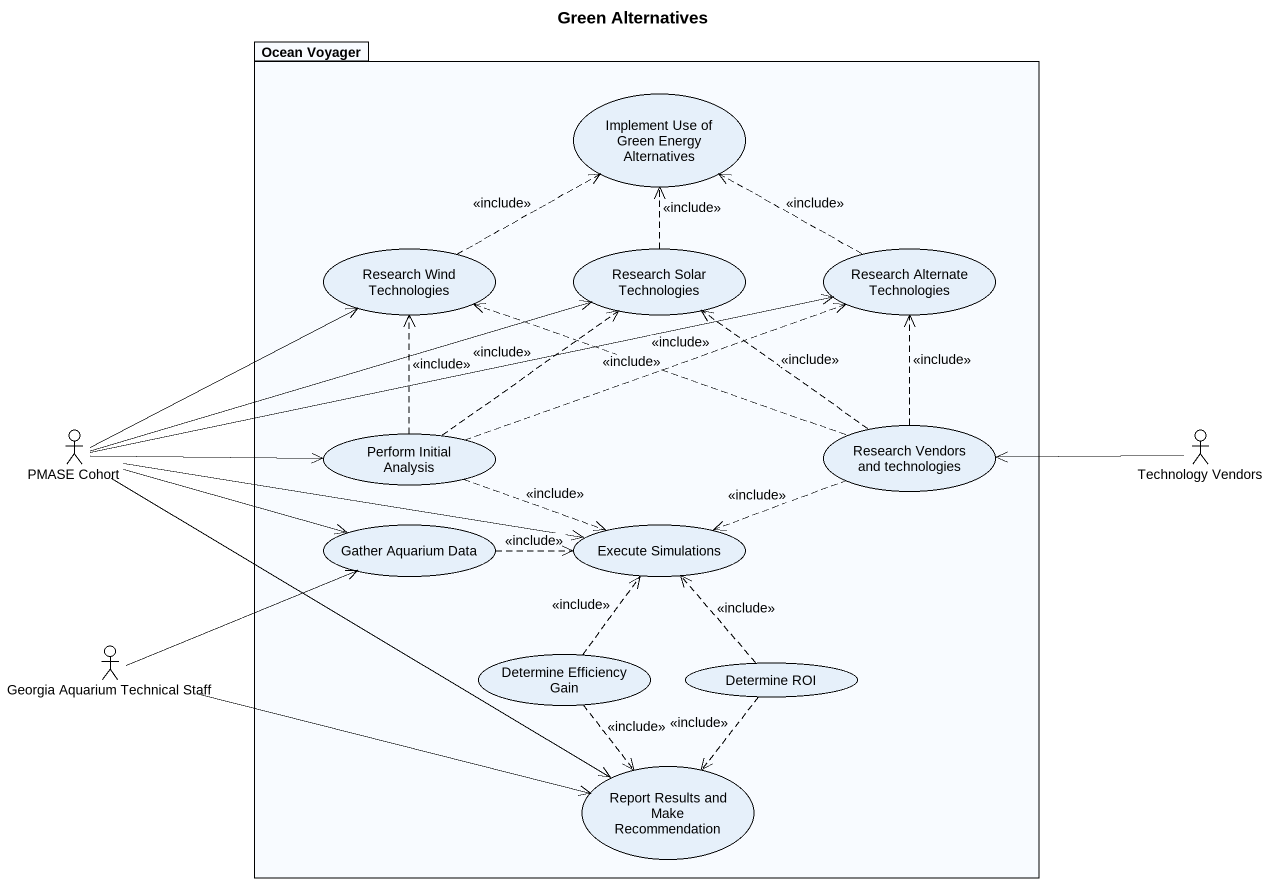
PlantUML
@startuml
title Green Alternatives
package "Ocean Voyager" as Ocean_Voyager {
  usecase "Implement Use of Green Energy Alternatives" as Implement_Use_of_Green
  usecase "Research Wind Technologies" as Research_Wind_Technologies
  usecase "Research Solar Technologies" as Research_Solar_Technologies
  usecase "Research Alternate Technologies" as Research_Alternate
  usecase "Perform Initial Analysis" as Perform_Initial_Analysis
  usecase "Research Vendors and technologies" as Research_Vendors_and
  usecase "Gather Aquarium Data" as Gather_Aquarium_Data
  usecase "Execute Simulations" as Execute_Simulations
  usecase "Determine Efficiency Gain" as Determine_Efficiency_Gain
  usecase "Determine ROI" as Determine_ROI
  usecase "Report Results and Make Recommendation" as Report_Results_and_Make
}
actor "PMASE Cohort" as PMASE_Cohort
actor "Technology Vendors" as Technology_Vendors
actor "Georgia Aquarium Technical Staff" as Georgia_Aquarium_Technical
Research_Wind_Technologies .right.> Implement_Use_of_Green : <<include>>
Research_Solar_Technologies .up.> Implement_Use_of_Green : <<include>>
Research_Alternate .left.> Implement_Use_of_Green : <<include>>
PMASE_Cohort -right-> Research_Wind_Technologies
PMASE_Cohort -right-> Research_Solar_Technologies
PMASE_Cohort -right-> Research_Alternate
PMASE_Cohort -right-> Perform_Initial_Analysis
PMASE_Cohort -right-> Gather_Aquarium_Data
PMASE_Cohort -right-> Execute_Simulations
PMASE_Cohort --> Report_Results_and_Make
Perform_Initial_Analysis .up.> Research_Wind_Technologies : <<include>>
Perform_Initial_Analysis .up.> Research_Solar_Technologies : <<include>>
Perform_Initial_Analysis .right.> Research_Alternate : <<include>>
Perform_Initial_Analysis .right.> Execute_Simulations : <<include>>
Research_Vendors_and .left.> Research_Wind_Technologies : <<include>>
Research_Vendors_and .up.> Research_Solar_Technologies : <<include>>
Research_Vendors_and .up.> Research_Alternate : <<include>>
Research_Vendors_and .left.> Execute_Simulations : <<include>>
Technology_Vendors -left-> Research_Vendors_and
Gather_Aquarium_Data .right.> Execute_Simulations : <<include>>
Georgia_Aquarium_Technical -right-> Gather_Aquarium_Data
Georgia_Aquarium_Technical -right-> Report_Results_and_Make
Determine_Efficiency_Gain .up.> Execute_Simulations : <<include>>
Determine_Efficiency_Gain ..> Report_Results_and_Make : <<include>>
Determine_ROI .up.> Execute_Simulations : <<include>>
Determine_ROI ..> Report_Results_and_Make : <<include>>
@enduml
